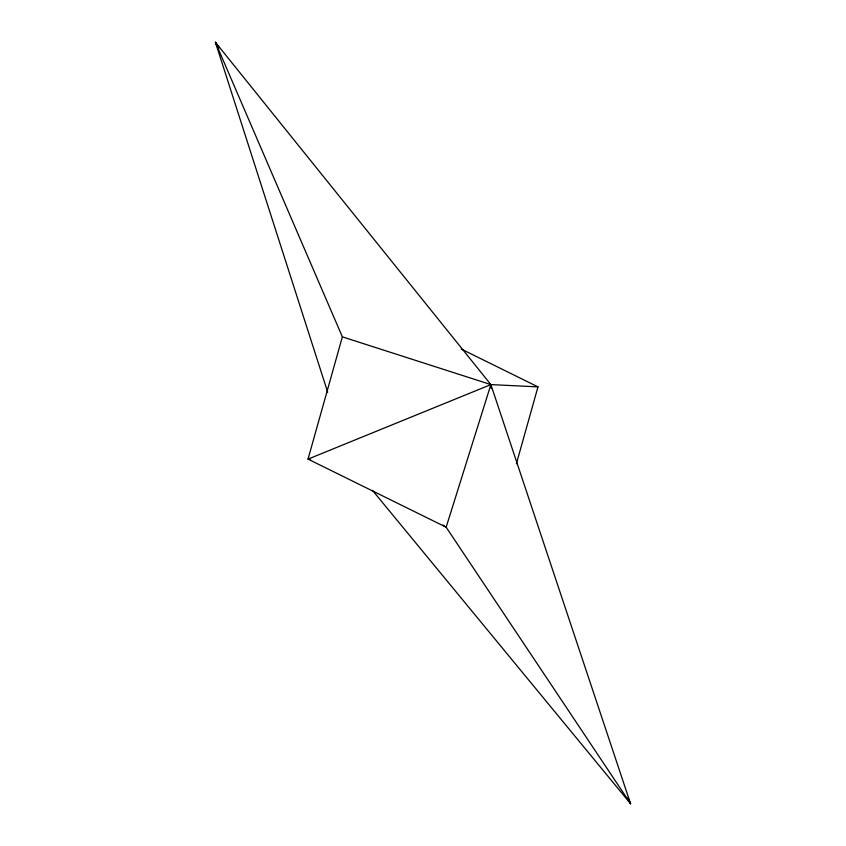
<?xml version="1.0" encoding="UTF-8"?>
<svg xmlns="http://www.w3.org/2000/svg" width="846" height="846" viewBox="0 0 846 846"><rect width="100%" height="100%" fill="white"/><g stroke="black" fill="none" stroke-linecap="round" stroke-linejoin="round"><path stroke-width="1.27" d="M219.093 47.788L215.434 42.3L342.366 336.856L308.018 459.124L446.149 527.206L630.566 803.7L490.881 384.592L215.434 42.3L327.688 392.174M516.388 463.767L537.982 386.876L461.25 349.049M537.982 386.876L490.881 384.592L446.149 527.206L442.849 525.028M491.283 388.526L490.881 384.592L308.018 459.124L310.598 459.41M342.366 336.856L490.881 384.592M372.483 490.363L630.566 803.7L627.954 797.641M215.434 42.3L217.327 45.769M628.673 800.231L630.566 803.7"/></g></svg>
